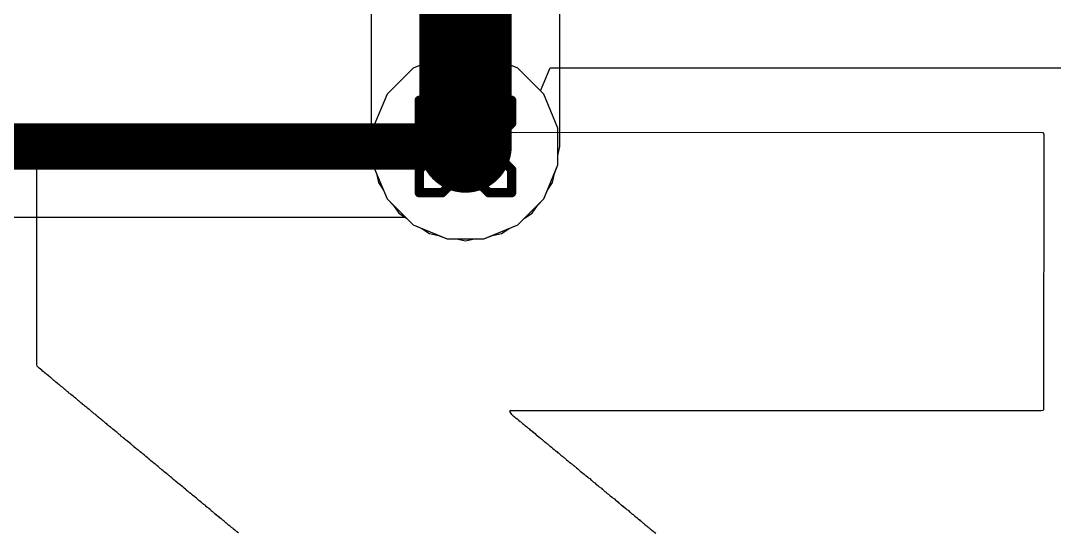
# Model space of a CAD drawing. Header units: inches. Extents: x -0.5 to 14, y -0.2 to 4.7.
# Drawn here: x 0.8238 to 1.0473, y 1.2417 to 1.3524 of the extents above; entities that cross this region are included whole.
import ezdxf

# ---------------------------------------------------------------- set-up
doc = ezdxf.new("R2010")
doc.units = ezdxf.units.IN
doc.header["$MEASUREMENT"] = 0
for name, color, linetype in [('Bottom Layer', 5, 'Continuous'), ('Bottom Overlay', 54, 'Continuous'), ('Drill Drawing', 1, 'Continuous'), ('GND', 16, 'Continuous'), ('POWER', 76, 'Continuous'), ('Top Layer', 1, 'Continuous'), ('Via Holes', 16, 'Continuous')]:
    doc.layers.add(name, color=color, linetype=linetype)

msp = doc.modelspace()

# ---------------------------------------------------------------- hatches: boundary and pattern name
at = {"layer": 'Bottom Layer'}
h = msp.add_hatch(color=5, dxfattribs=at)
edge = h.paths.add_edge_path()
edge.add_arc((0.92, 1.32518), 0.01, 0, 360)
at = {"layer": 'GND'}
h = msp.add_hatch(color=16, dxfattribs=at)
edge = h.paths.add_edge_path()
edge.add_arc((0.92, 1.32518), 0.01, 0, 360)
at = {"layer": 'POWER'}
h = msp.add_hatch(color=76, dxfattribs=at)
edge = h.paths.add_edge_path()
edge.add_arc((0.92, 1.32518), 0.01, 0, 360)
at = {"layer": 'Top Layer'}
h = msp.add_hatch(color=1, dxfattribs=at)
edge = h.paths.add_edge_path()
edge.add_arc((0.92, 1.32518), 0.01, 0, 360)
at = {"layer": 'Via Holes'}
h = msp.add_hatch(color=7, dxfattribs=at)
edge = h.paths.add_edge_path()
edge.add_arc((0.92, 1.32518), 0.005, 0, 360)

# ---------------------------------------------------------------- linework, layer by layer
at = {"layer": 'Bottom Layer'}
for p, q in [((0.93624, 1.33722), (0.93832, 1.34222)), ((0.93832, 1.34222), (1.10701, 1.34222)), ((0.93696, 1.33651), (0.93624, 1.33722)), ((0.94, 1.32915), (0.93696, 1.33651)), ((0.94, 1.3212), (0.94, 1.32915)), ((0.93696, 1.31385), (0.94, 1.3212)), ((0.93133, 1.30822), (0.93696, 1.31385)), ((0.7301, 1.30988), (0.90701, 1.30988)), ((0.90701, 1.30988), (0.90867, 1.30822)), ((0.90867, 1.30822), (0.91602, 1.30518)), ((0.92398, 1.30518), (0.93133, 1.30822)), ((0.91602, 1.30518), (0.92398, 1.30518))]:
    msp.add_line(p, q, dxfattribs=at)
at = {"layer": 'Bottom Layer', "const_width": 0.01}
msp.add_lwpolyline([(0.72377, 1.32518), (0.92, 1.32518)], dxfattribs=at)
at = {"layer": 'Bottom Layer', "const_width": 0.005}
msp.add_lwpolyline([(0.9175, 1.32518, 1), (0.9225, 1.32518, 1)], format="xyb", close=True, dxfattribs=at)
at = {"layer": 'Bottom Overlay'}
for p, q in [((0.82732, 1.32773), (0.82737, 1.32799)), ((0.82734, 1.27849), (0.82732, 1.32773)), ((0.82737, 1.32799), (0.82757, 1.32825)), ((0.82757, 1.32825), (1.04481, 1.32819)), ((1.04481, 1.32819), (1.04499, 1.32802)), ((1.04499, 1.32802), (1.04504, 1.32781)), ((1.04504, 1.32781), (1.04499, 1.26821)), ((0.82729, 1.27797), (0.82734, 1.27849)), ((0.82739, 1.27762), (0.82729, 1.27797)), ((0.82783, 1.27718), (0.82739, 1.27762)), ((0.82808, 1.27703), (0.82783, 1.27718)), ((0.82837, 1.27675), (0.82808, 1.27703)), ((0.82865, 1.27652), (0.82837, 1.27675)), ((0.82875, 1.27647), (0.82865, 1.27652)), ((0.82883, 1.27639), (0.82875, 1.27647)), ((0.82888, 1.27629), (0.82883, 1.27639)), ((0.82921, 1.27606), (0.82888, 1.27629)), ((0.82931, 1.27601), (0.82921, 1.27606)), ((0.82949, 1.27583), (0.82931, 1.27601)), ((0.82977, 1.2756), (0.82949, 1.27583)), ((0.82987, 1.27555), (0.82977, 1.2756)), ((0.83018, 1.27524), (0.82987, 1.27555)), ((0.83028, 1.27519), (0.83018, 1.27524)), ((0.83038, 1.27509), (0.83028, 1.27519)), ((0.83049, 1.27503), (0.83038, 1.27509)), ((0.83072, 1.2748), (0.83049, 1.27503)), ((0.831, 1.27457), (0.83072, 1.2748)), ((0.8311, 1.27452), (0.831, 1.27457)), ((0.83143, 1.27419), (0.8311, 1.27452)), ((0.83174, 1.27399), (0.83143, 1.27419)), ((0.83179, 1.27388), (0.83174, 1.27399)), ((0.83217, 1.2736), (0.83179, 1.27388)), ((0.83228, 1.27355), (0.83217, 1.2736)), ((0.83258, 1.27325), (0.83228, 1.27355)), ((0.83284, 1.27309), (0.83258, 1.27325)), ((0.83307, 1.27286), (0.83284, 1.27309)), ((0.83335, 1.27263), (0.83307, 1.27286)), ((0.83345, 1.27258), (0.83335, 1.27263)), ((0.83368, 1.27235), (0.83345, 1.27258)), ((0.83396, 1.27212), (0.83368, 1.27235)), ((0.83406, 1.27207), (0.83396, 1.27212)), ((0.83419, 1.27194), (0.83406, 1.27207)), ((0.83424, 1.27184), (0.83419, 1.27194)), ((0.83442, 1.27171), (0.83424, 1.27184)), ((0.83453, 1.27166), (0.83442, 1.27171)), ((0.83468, 1.27151), (0.83453, 1.27166)), ((0.83514, 1.27115), (0.83468, 1.27151)), ((0.83524, 1.2711), (0.83514, 1.27115)), ((0.83542, 1.27092), (0.83524, 1.2711)), ((0.8357, 1.27069), (0.83542, 1.27092)), ((0.8358, 1.27064), (0.8357, 1.27069)), ((0.83603, 1.27041), (0.8358, 1.27064)), ((0.83631, 1.27018), (0.83603, 1.27041)), ((0.83642, 1.27013), (0.83631, 1.27018)), ((0.83665, 1.2699), (0.83642, 1.27013)), ((0.83693, 1.26967), (0.83665, 1.2699)), ((0.83703, 1.26962), (0.83693, 1.26967)), ((0.83716, 1.26949), (0.83703, 1.26962)), ((0.83721, 1.26939), (0.83716, 1.26949)), ((0.83739, 1.26926), (0.83721, 1.26939)), ((0.83749, 1.26921), (0.83739, 1.26926)), ((0.83759, 1.26911), (0.83749, 1.26921)), ((0.83769, 1.26905), (0.83759, 1.26911)), ((0.83772, 1.26898), (0.83769, 1.26905)), ((0.8381, 1.2687), (0.83772, 1.26898)), ((0.83821, 1.26865), (0.8381, 1.2687)), ((0.83838, 1.26847), (0.83821, 1.26865)), ((0.83867, 1.26824), (0.83838, 1.26847)), ((0.83877, 1.26819), (0.83867, 1.26824)), ((0.839, 1.26796), (0.83877, 1.26819)), ((0.83928, 1.26773), (0.839, 1.26796)), ((0.83938, 1.26767), (0.83928, 1.26773)), ((0.83974, 1.26732), (0.83938, 1.26767)), ((0.83984, 1.26727), (0.83974, 1.26732)), ((0.84007, 1.26709), (0.83984, 1.26727)), ((0.92957, 1.26801), (0.92952, 1.26785)), ((0.92952, 1.26785), (0.92978, 1.26739)), ((1.04451, 1.26798), (0.92957, 1.26801)), ((0.92978, 1.26739), (0.92996, 1.26721)), ((1.04486, 1.26808), (1.04451, 1.26798)), ((1.04499, 1.26821), (1.04486, 1.26808)), ((0.84012, 1.26698), (0.84007, 1.26709)), ((0.84035, 1.26681), (0.84012, 1.26698)), ((0.84045, 1.26675), (0.84035, 1.26681)), ((0.84056, 1.26665), (0.84045, 1.26675)), ((0.84066, 1.2666), (0.84056, 1.26665)), ((0.84068, 1.26652), (0.84066, 1.2666)), ((0.84107, 1.26624), (0.84068, 1.26652)), ((0.84117, 1.26619), (0.84107, 1.26624)), ((0.84135, 1.26601), (0.84117, 1.26619)), ((0.84163, 1.26578), (0.84135, 1.26601)), ((0.84173, 1.26573), (0.84163, 1.26578)), ((0.84196, 1.2655), (0.84173, 1.26573)), ((0.84224, 1.26527), (0.84196, 1.2655)), ((0.84235, 1.26522), (0.84224, 1.26527)), ((0.8427, 1.26486), (0.84235, 1.26522)), ((0.92996, 1.26721), (0.93006, 1.26716)), ((0.93006, 1.26716), (0.93034, 1.26693)), ((0.93034, 1.26693), (0.93052, 1.26675)), ((0.93052, 1.26675), (0.93062, 1.2667)), ((0.93062, 1.2667), (0.93085, 1.26652)), ((0.93085, 1.26652), (0.9309, 1.26642)), ((0.9309, 1.26642), (0.93098, 1.26635)), ((0.93098, 1.26635), (0.93108, 1.26629)), ((0.93108, 1.26629), (0.93146, 1.26601)), ((0.93146, 1.26601), (0.93152, 1.26591)), ((0.93152, 1.26591), (0.93182, 1.26571)), ((0.93182, 1.26571), (0.932, 1.26558)), ((0.932, 1.26558), (0.93231, 1.26527)), ((0.93231, 1.26527), (0.93256, 1.26512)), ((0.93256, 1.26512), (0.93287, 1.26481)), ((0.84281, 1.26481), (0.8427, 1.26486)), ((0.84304, 1.26458), (0.84281, 1.26481)), ((0.84332, 1.26435), (0.84304, 1.26458)), ((0.84342, 1.2643), (0.84332, 1.26435)), ((0.84352, 1.2642), (0.84342, 1.2643)), ((0.84362, 1.26415), (0.84352, 1.2642)), ((0.84375, 1.26402), (0.84362, 1.26415)), ((0.84403, 1.26379), (0.84375, 1.26402)), ((0.84413, 1.26374), (0.84403, 1.26379)), ((0.84444, 1.26343), (0.84413, 1.26374)), ((0.8447, 1.26328), (0.84444, 1.26343)), ((0.84505, 1.26292), (0.8447, 1.26328)), ((0.84531, 1.26277), (0.84505, 1.26292)), ((0.93287, 1.26481), (0.93297, 1.26476)), ((0.93297, 1.26476), (0.93325, 1.26453)), ((0.93325, 1.26453), (0.93348, 1.2643)), ((0.93348, 1.2643), (0.93359, 1.26425)), ((0.93359, 1.26425), (0.93382, 1.26407)), ((0.93382, 1.26407), (0.93387, 1.26397)), ((0.93387, 1.26397), (0.93394, 1.26389)), ((0.93394, 1.26389), (0.93405, 1.26384)), ((0.93405, 1.26384), (0.93451, 1.26348)), ((0.93451, 1.26348), (0.93466, 1.26333)), ((0.93466, 1.26333), (0.93476, 1.26328)), ((0.93476, 1.26328), (0.93504, 1.26305)), ((0.93504, 1.26305), (0.93522, 1.26287)), ((0.93522, 1.26287), (0.93532, 1.26282)), ((0.93532, 1.26282), (0.93561, 1.26259)), ((0.84539, 1.26269), (0.84531, 1.26277)), ((0.84551, 1.26251), (0.84539, 1.26269)), ((0.84562, 1.26246), (0.84551, 1.26251)), ((0.84572, 1.26236), (0.84562, 1.26246)), ((0.84582, 1.26231), (0.84572, 1.26236)), ((0.846, 1.26213), (0.84582, 1.26231)), ((0.84628, 1.2619), (0.846, 1.26213)), ((0.84638, 1.26185), (0.84628, 1.2619)), ((0.84649, 1.26174), (0.84638, 1.26185)), ((0.84659, 1.26169), (0.84649, 1.26174)), ((0.84672, 1.26157), (0.84659, 1.26169)), ((0.847, 1.26134), (0.84672, 1.26157)), ((0.8471, 1.26128), (0.847, 1.26134)), ((0.84733, 1.26105), (0.8471, 1.26128)), ((0.84761, 1.26082), (0.84733, 1.26105)), ((0.84771, 1.26077), (0.84761, 1.26082)), ((0.84805, 1.26044), (0.84771, 1.26077)), ((0.93561, 1.26259), (0.93583, 1.26236)), ((0.93583, 1.26236), (0.93594, 1.26231)), ((0.93594, 1.26231), (0.93622, 1.26208)), ((0.93622, 1.26208), (0.93645, 1.26185)), ((0.93645, 1.26185), (0.93655, 1.2618)), ((0.93655, 1.2618), (0.93683, 1.26157)), ((0.93683, 1.26157), (0.93686, 1.26149)), ((0.93686, 1.26149), (0.93696, 1.26144)), ((0.93696, 1.26144), (0.93706, 1.26134)), ((0.93706, 1.26134), (0.93716, 1.26128)), ((0.93716, 1.26128), (0.93745, 1.26105)), ((0.93745, 1.26105), (0.93762, 1.26088)), ((0.93762, 1.26088), (0.93773, 1.26082)), ((0.93773, 1.26082), (0.93806, 1.26059)), ((0.93806, 1.26059), (0.93811, 1.26049)), ((0.84835, 1.26024), (0.84805, 1.26044)), ((0.8484, 1.26013), (0.84835, 1.26024)), ((0.84868, 1.2599), (0.8484, 1.26013)), ((0.84879, 1.25985), (0.84868, 1.2599)), ((0.84896, 1.25967), (0.84879, 1.25985)), ((0.84925, 1.25944), (0.84896, 1.25967)), ((0.84935, 1.25939), (0.84925, 1.25944)), ((0.84945, 1.25929), (0.84935, 1.25939)), ((0.84955, 1.25924), (0.84945, 1.25929)), ((0.84968, 1.25911), (0.84955, 1.25924)), ((0.84996, 1.25888), (0.84968, 1.25911)), ((0.85006, 1.25883), (0.84996, 1.25888)), ((0.85029, 1.2586), (0.85006, 1.25883)), ((0.85058, 1.25837), (0.85029, 1.2586)), ((0.85068, 1.25832), (0.85058, 1.25837)), ((0.85091, 1.25809), (0.85068, 1.25832)), ((0.93811, 1.26049), (0.93819, 1.26042)), ((0.93819, 1.26042), (0.93829, 1.26036)), ((0.93829, 1.26036), (0.93857, 1.26013)), ((0.93857, 1.26013), (0.9388, 1.2599)), ((0.9388, 1.2599), (0.9389, 1.25985)), ((0.9389, 1.25985), (0.93918, 1.25962)), ((0.93918, 1.25962), (0.93941, 1.25939)), ((0.93941, 1.25939), (0.93952, 1.25934)), ((0.93952, 1.25934), (0.9398, 1.25911)), ((0.9398, 1.25911), (0.93998, 1.25893)), ((0.93998, 1.25893), (0.94008, 1.25888)), ((0.94008, 1.25888), (0.94036, 1.25865)), ((0.94036, 1.25865), (0.94054, 1.25847)), ((0.94054, 1.25847), (0.94064, 1.25842)), ((0.94064, 1.25842), (0.94107, 1.25809)), ((0.85119, 1.25786), (0.85091, 1.25809)), ((0.85129, 1.25781), (0.85119, 1.25786)), ((0.85137, 1.25768), (0.85129, 1.25781)), ((0.85165, 1.25745), (0.85137, 1.25768)), ((0.85175, 1.2574), (0.85165, 1.25745)), ((0.8519, 1.25725), (0.85175, 1.2574)), ((0.85236, 1.25689), (0.8519, 1.25725)), ((0.85247, 1.25684), (0.85236, 1.25689)), ((0.85265, 1.25666), (0.85247, 1.25684)), ((0.85293, 1.25643), (0.85265, 1.25666)), ((0.85303, 1.25638), (0.85293, 1.25643)), ((0.85326, 1.25615), (0.85303, 1.25638)), ((0.85354, 1.25592), (0.85326, 1.25615)), ((0.94107, 1.25809), (0.9411, 1.25801)), ((0.9411, 1.25801), (0.9412, 1.25796)), ((0.9412, 1.25796), (0.9413, 1.25786)), ((0.9413, 1.25786), (0.94141, 1.25781)), ((0.94141, 1.25781), (0.94176, 1.25745)), ((0.94176, 1.25745), (0.94187, 1.2574)), ((0.94187, 1.2574), (0.94215, 1.25717)), ((0.94215, 1.25717), (0.94238, 1.25694)), ((0.94238, 1.25694), (0.94248, 1.25689)), ((0.94248, 1.25689), (0.94276, 1.25666)), ((0.94276, 1.25666), (0.94294, 1.25648)), ((0.94294, 1.25648), (0.94304, 1.25643)), ((0.94304, 1.25643), (0.94332, 1.2562)), ((0.94332, 1.2562), (0.94343, 1.25615)), ((0.94343, 1.25615), (0.94345, 1.25607)), ((0.85364, 1.25587), (0.85354, 1.25592)), ((0.85377, 1.25574), (0.85364, 1.25587)), ((0.85382, 1.25564), (0.85377, 1.25574)), ((0.854, 1.25551), (0.85382, 1.25564)), ((0.8541, 1.25546), (0.854, 1.25551)), ((0.85433, 1.25523), (0.8541, 1.25546)), ((0.85461, 1.255), (0.85433, 1.25523)), ((0.85472, 1.25495), (0.85461, 1.255)), ((0.85487, 1.25479), (0.85472, 1.25495)), ((0.85533, 1.25444), (0.85487, 1.25479)), ((0.85543, 1.25438), (0.85533, 1.25444)), ((0.85561, 1.25421), (0.85543, 1.25438)), ((0.85589, 1.25398), (0.85561, 1.25421)), ((0.85599, 1.25392), (0.85589, 1.25398)), ((0.85622, 1.25369), (0.85599, 1.25392)), ((0.94345, 1.25607), (0.94355, 1.25602)), ((0.94355, 1.25602), (0.94366, 1.25592)), ((0.94366, 1.25592), (0.94376, 1.25587)), ((0.94376, 1.25587), (0.94404, 1.25564)), ((0.94404, 1.25564), (0.94427, 1.25541)), ((0.94427, 1.25541), (0.94437, 1.25536)), ((0.94437, 1.25536), (0.94473, 1.255)), ((0.94473, 1.255), (0.94483, 1.25495)), ((0.94483, 1.25495), (0.94511, 1.25472)), ((0.94511, 1.25472), (0.94529, 1.25454)), ((0.94529, 1.25454), (0.94539, 1.25449)), ((0.94539, 1.25449), (0.94567, 1.25426)), ((0.94567, 1.25426), (0.9459, 1.25403)), ((0.9459, 1.25403), (0.94601, 1.25398)), ((0.94601, 1.25398), (0.94647, 1.25362)), ((0.8565, 1.25346), (0.85622, 1.25369)), ((0.85661, 1.25341), (0.8565, 1.25346)), ((0.85668, 1.25334), (0.85661, 1.25341)), ((0.85673, 1.25323), (0.85668, 1.25334)), ((0.85696, 1.25306), (0.85673, 1.25323)), ((0.85707, 1.253), (0.85696, 1.25306)), ((0.8573, 1.25277), (0.85707, 1.253)), ((0.85758, 1.25254), (0.8573, 1.25277)), ((0.85768, 1.25249), (0.85758, 1.25254)), ((0.85783, 1.25234), (0.85768, 1.25249)), ((0.85829, 1.25198), (0.85783, 1.25234)), ((0.8584, 1.25193), (0.85829, 1.25198)), ((0.85857, 1.25175), (0.8584, 1.25193)), ((0.85886, 1.25152), (0.85857, 1.25175)), ((0.94647, 1.25362), (0.94662, 1.25346)), ((0.94662, 1.25346), (0.94688, 1.25331)), ((0.94688, 1.25331), (0.94718, 1.253)), ((0.94718, 1.253), (0.94728, 1.25295)), ((0.94728, 1.25295), (0.94769, 1.25254)), ((0.94769, 1.25254), (0.94795, 1.25239)), ((0.94795, 1.25239), (0.94826, 1.25208)), ((0.94826, 1.25208), (0.94836, 1.25203)), ((0.94836, 1.25203), (0.94864, 1.2518)), ((0.94864, 1.2518), (0.94882, 1.25162)), ((0.94882, 1.25162), (0.94892, 1.25157)), ((0.85896, 1.25147), (0.85886, 1.25152)), ((0.85919, 1.25124), (0.85896, 1.25147)), ((0.85947, 1.25101), (0.85919, 1.25124)), ((0.85957, 1.25096), (0.85947, 1.25101)), ((0.85965, 1.25088), (0.85957, 1.25096)), ((0.8597, 1.25078), (0.85965, 1.25088)), ((0.85993, 1.2506), (0.8597, 1.25078)), ((0.86003, 1.25055), (0.85993, 1.2506)), ((0.86036, 1.25022), (0.86003, 1.25055)), ((0.86067, 1.25001), (0.86036, 1.25022)), ((0.86098, 1.24976), (0.86067, 1.25001)), ((0.86126, 1.24953), (0.86098, 1.24976)), ((0.86136, 1.24948), (0.86126, 1.24953)), ((0.86154, 1.2493), (0.86136, 1.24948)), ((0.94892, 1.25157), (0.94938, 1.25122)), ((0.94938, 1.25122), (0.94953, 1.25106)), ((0.94953, 1.25106), (0.94964, 1.25101)), ((0.94964, 1.25101), (0.94992, 1.25078)), ((0.94992, 1.25078), (0.95015, 1.25055)), ((0.95015, 1.25055), (0.95025, 1.2505)), ((0.95025, 1.2505), (0.95035, 1.2504)), ((0.95035, 1.2504), (0.95043, 1.25037)), ((0.95043, 1.25037), (0.95048, 1.25027)), ((0.95048, 1.25027), (0.95066, 1.25009)), ((0.95066, 1.25009), (0.95091, 1.24994)), ((0.95091, 1.24994), (0.95122, 1.24963)), ((0.95122, 1.24963), (0.95132, 1.24958)), ((0.95132, 1.24958), (0.95178, 1.24922)), ((0.86182, 1.24907), (0.86154, 1.2493)), ((0.86192, 1.24902), (0.86182, 1.24907)), ((0.86228, 1.24866), (0.86192, 1.24902)), ((0.86238, 1.24861), (0.86228, 1.24866)), ((0.86261, 1.24838), (0.86238, 1.24861)), ((0.86289, 1.24815), (0.86261, 1.24838)), ((0.863, 1.2481), (0.86289, 1.24815)), ((0.8632, 1.24789), (0.863, 1.2481)), ((0.86366, 1.24754), (0.8632, 1.24789)), ((0.86384, 1.24741), (0.86366, 1.24754)), ((0.86389, 1.24731), (0.86384, 1.24741)), ((0.86422, 1.24707), (0.86389, 1.24731)), ((0.95178, 1.24922), (0.95194, 1.24907)), ((0.95194, 1.24907), (0.95219, 1.24892)), ((0.95219, 1.24892), (0.9525, 1.24861)), ((0.9525, 1.24861), (0.9526, 1.24856)), ((0.9526, 1.24856), (0.95288, 1.24833)), ((0.95288, 1.24833), (0.95311, 1.2481)), ((0.95311, 1.2481), (0.95321, 1.24805)), ((0.95321, 1.24805), (0.95339, 1.24792)), ((0.95339, 1.24792), (0.95344, 1.24782)), ((0.95344, 1.24782), (0.95357, 1.24769)), ((0.95357, 1.24769), (0.95367, 1.24764)), ((0.95367, 1.24764), (0.95396, 1.24741)), ((0.95396, 1.24741), (0.95413, 1.24723)), ((0.95413, 1.24723), (0.95424, 1.24718)), ((0.95424, 1.24718), (0.9547, 1.24682)), ((0.86433, 1.24702), (0.86422, 1.24707)), ((0.8645, 1.24684), (0.86433, 1.24702)), ((0.86479, 1.24661), (0.8645, 1.24684)), ((0.86489, 1.24656), (0.86479, 1.24661)), ((0.86507, 1.24638), (0.86489, 1.24656)), ((0.86512, 1.24628), (0.86507, 1.24638)), ((0.86525, 1.24621), (0.86512, 1.24628)), ((0.86535, 1.24615), (0.86525, 1.24621)), ((0.86563, 1.24587), (0.86535, 1.24615)), ((0.86591, 1.24564), (0.86563, 1.24587)), ((0.86601, 1.24559), (0.86591, 1.24564)), ((0.86617, 1.24544), (0.86601, 1.24559)), ((0.86663, 1.24508), (0.86617, 1.24544)), ((0.86673, 1.24503), (0.86663, 1.24508)), ((0.86691, 1.24485), (0.86673, 1.24503)), ((0.9547, 1.24682), (0.9549, 1.24661)), ((0.9549, 1.24661), (0.95516, 1.24646)), ((0.95516, 1.24646), (0.95546, 1.24615)), ((0.95546, 1.24615), (0.95557, 1.2461)), ((0.95557, 1.2461), (0.95585, 1.24587)), ((0.95585, 1.24587), (0.95608, 1.24564)), ((0.95608, 1.24564), (0.95618, 1.24559)), ((0.95618, 1.24559), (0.95654, 1.24523)), ((0.95654, 1.24523), (0.95664, 1.24518)), ((0.95664, 1.24518), (0.9571, 1.24483)), ((0.86719, 1.24462), (0.86691, 1.24485)), ((0.86729, 1.24457), (0.86719, 1.24462)), ((0.8676, 1.24426), (0.86729, 1.24457)), ((0.86785, 1.24411), (0.8676, 1.24426)), ((0.86798, 1.24398), (0.86785, 1.24411)), ((0.86803, 1.24388), (0.86798, 1.24398)), ((0.86826, 1.2437), (0.86803, 1.24388)), ((0.86836, 1.24365), (0.86826, 1.2437)), ((0.86859, 1.24342), (0.86836, 1.24365)), ((0.86887, 1.24319), (0.86859, 1.24342)), ((0.86898, 1.24314), (0.86887, 1.24319)), ((0.86916, 1.24296), (0.86898, 1.24314)), ((0.86944, 1.24273), (0.86916, 1.24296)), ((0.86954, 1.24268), (0.86944, 1.24273)), ((0.86964, 1.24258), (0.86954, 1.24268)), ((0.9571, 1.24483), (0.95725, 1.24467)), ((0.95725, 1.24467), (0.95735, 1.24462)), ((0.95735, 1.24462), (0.95764, 1.24439)), ((0.95764, 1.24439), (0.95781, 1.24421)), ((0.95781, 1.24421), (0.95792, 1.24416)), ((0.95792, 1.24416), (0.9582, 1.24393)), ((0.9582, 1.24393), (0.95843, 1.2437)), ((0.95843, 1.2437), (0.95853, 1.24365)), ((0.95853, 1.24365), (0.95881, 1.24342)), ((0.95881, 1.24342), (0.95904, 1.24319)), ((0.95904, 1.24319), (0.95914, 1.24314)), ((0.95914, 1.24314), (0.95925, 1.24304)), ((0.95925, 1.24304), (0.95935, 1.24299)), ((0.95935, 1.24299), (0.95945, 1.24283)), ((0.95945, 1.24283), (0.95955, 1.24278)), ((0.95955, 1.24278), (0.95965, 1.24268)), ((0.95965, 1.24268), (0.95976, 1.24263)), ((0.86974, 1.24253), (0.86964, 1.24258)), ((0.86987, 1.2424), (0.86974, 1.24253)), ((0.87015, 1.24217), (0.86987, 1.2424)), ((0.87025, 1.24212), (0.87015, 1.24217)), ((0.87059, 1.24178), (0.87025, 1.24212)), ((0.87089, 1.24158), (0.87059, 1.24178)), ((0.95976, 1.24263), (0.96004, 1.2424)), ((0.96004, 1.2424), (0.96022, 1.24222)), ((0.96022, 1.24222), (0.96032, 1.24217)), ((0.96032, 1.24217), (0.9606, 1.24194)), ((0.9606, 1.24194), (0.96078, 1.24176)), ((0.96078, 1.24176), (0.96088, 1.24171)), ((0.96088, 1.24171), (0.96116, 1.24148))]:
    msp.add_line(p, q, dxfattribs=at)
at = {"layer": 'Drill Drawing', "const_width": 0.002}
for points in [[(0.91, 1.33018), (0.91, 1.33518)], [(0.91, 1.33518), (0.915, 1.33518)], [(0.915, 1.33518), (0.92, 1.33018)], [(0.92, 1.33018), (0.925, 1.33518)], [(0.925, 1.33518), (0.93, 1.33518)], [(0.93, 1.33018), (0.93, 1.33518)], [(0.91, 1.33018), (0.915, 1.32518)], [(0.925, 1.32518), (0.93, 1.33018)], [(0.91, 1.32018), (0.915, 1.32518)], [(0.925, 1.32518), (0.93, 1.32018)], [(0.91, 1.31518), (0.91, 1.32018)], [(0.915, 1.31518), (0.92, 1.32018)], [(0.92, 1.32018), (0.925, 1.31518)], [(0.93, 1.31518), (0.93, 1.32018)], [(0.91, 1.31518), (0.915, 1.31518)], [(0.925, 1.31518), (0.93, 1.31518)]]:
    msp.add_lwpolyline(points, dxfattribs=at)
at = {"layer": 'Drill Drawing', "const_width": 0.001}
for points in [[(0.9095, 1.33518, 1), (0.9105, 1.33518, 1)], [(0.9095, 1.33518, 1), (0.9105, 1.33518, 1)], [(0.9145, 1.33518, 1), (0.9155, 1.33518, 1)], [(0.9145, 1.33518, 1), (0.9155, 1.33518, 1)], [(0.9245, 1.33518, 1), (0.9255, 1.33518, 1)], [(0.9245, 1.33518, 1), (0.9255, 1.33518, 1)], [(0.9295, 1.33518, 1), (0.9305, 1.33518, 1)], [(0.9295, 1.33518, 1), (0.9305, 1.33518, 1)], [(0.9095, 1.33018, 1), (0.9105, 1.33018, 1)], [(0.9095, 1.33018, 1), (0.9105, 1.33018, 1)], [(0.9195, 1.33018, 1), (0.9205, 1.33018, 1)], [(0.9195, 1.33018, 1), (0.9205, 1.33018, 1)], [(0.9295, 1.33018, 1), (0.9305, 1.33018, 1)], [(0.9295, 1.33018, 1), (0.9305, 1.33018, 1)], [(0.9145, 1.32518, 1), (0.9155, 1.32518, 1)], [(0.9145, 1.32518, 1), (0.9155, 1.32518, 1)], [(0.9245, 1.32518, 1), (0.9255, 1.32518, 1)], [(0.9245, 1.32518, 1), (0.9255, 1.32518, 1)], [(0.9095, 1.32018, 1), (0.9105, 1.32018, 1)], [(0.9095, 1.32018, 1), (0.9105, 1.32018, 1)], [(0.9195, 1.32018, 1), (0.9205, 1.32018, 1)], [(0.9195, 1.32018, 1), (0.9205, 1.32018, 1)], [(0.9295, 1.32018, 1), (0.9305, 1.32018, 1)], [(0.9295, 1.32018, 1), (0.9305, 1.32018, 1)], [(0.9095, 1.31518, 1), (0.9105, 1.31518, 1)], [(0.9095, 1.31518, 1), (0.9105, 1.31518, 1)], [(0.9145, 1.31518, 1), (0.9155, 1.31518, 1)], [(0.9145, 1.31518, 1), (0.9155, 1.31518, 1)], [(0.9245, 1.31518, 1), (0.9255, 1.31518, 1)], [(0.9245, 1.31518, 1), (0.9255, 1.31518, 1)], [(0.9295, 1.31518, 1), (0.9305, 1.31518, 1)], [(0.9295, 1.31518, 1), (0.9305, 1.31518, 1)]]:
    msp.add_lwpolyline(points, format="xyb", close=True, dxfattribs=at)
at = {"layer": 'GND'}
for p, q in [((0.91602, 1.34518), (0.90867, 1.34213)), ((0.92398, 1.34518), (0.91602, 1.34518)), ((0.93133, 1.34213), (0.92398, 1.34518)), ((0.90867, 1.34213), (0.90304, 1.33651)), ((0.93696, 1.33651), (0.93133, 1.34213)), ((0.90304, 1.33651), (0.9, 1.32915)), ((0.94, 1.32915), (0.93696, 1.33651)), ((0.9, 1.32915), (0.9, 1.3212)), ((0.94, 1.3212), (0.94, 1.32915)), ((0.9, 1.3212), (0.90304, 1.31385)), ((0.93696, 1.31385), (0.94, 1.3212)), ((0.90304, 1.31385), (0.90867, 1.30822)), ((0.93133, 1.30822), (0.93696, 1.31385)), ((0.90867, 1.30822), (0.91602, 1.30518)), ((0.92398, 1.30518), (0.93133, 1.30822)), ((0.91602, 1.30518), (0.92398, 1.30518))]:
    msp.add_line(p, q, dxfattribs=at)
at = {"layer": 'POWER'}
for p, q in [((0.91602, 1.34518), (0.90867, 1.34213)), ((0.92398, 1.34518), (0.91602, 1.34518)), ((0.93133, 1.34213), (0.92398, 1.34518)), ((0.90867, 1.34213), (0.90304, 1.33651)), ((0.93696, 1.33651), (0.93133, 1.34213)), ((0.90304, 1.33651), (0.9, 1.32915)), ((0.94, 1.32915), (0.93696, 1.33651)), ((0.9, 1.32915), (0.9, 1.3212)), ((0.94, 1.3212), (0.94, 1.32915)), ((0.9, 1.3212), (0.90304, 1.31385)), ((0.93696, 1.31385), (0.94, 1.3212)), ((0.90304, 1.31385), (0.90867, 1.30822)), ((0.93133, 1.30822), (0.93696, 1.31385)), ((0.90867, 1.30822), (0.91602, 1.30518)), ((0.92398, 1.30518), (0.93133, 1.30822)), ((0.91602, 1.30518), (0.92398, 1.30518))]:
    msp.add_line(p, q, dxfattribs=at)
at = {"layer": 'Top Layer'}
for p, q in [((0.89961, 1.41075), (0.89961, 1.32518)), ((0.94039, 1.32518), (0.94039, 1.41075)), ((0.89961, 1.32518), (0.9, 1.32321)), ((0.9, 1.32321), (0.9, 1.3212)), ((0.94, 1.32321), (0.94039, 1.32518)), ((0.94, 1.3212), (0.94, 1.32321)), ((0.9, 1.3212), (0.90077, 1.31934)), ((0.93923, 1.31934), (0.94, 1.3212)), ((0.90077, 1.31934), (0.90116, 1.31737)), ((0.93884, 1.31737), (0.93923, 1.31934)), ((0.90116, 1.31737), (0.90228, 1.3157)), ((0.93772, 1.3157), (0.93884, 1.31737)), ((0.90228, 1.3157), (0.90304, 1.31385)), ((0.93696, 1.31385), (0.93772, 1.3157)), ((0.90304, 1.31385), (0.90446, 1.31243)), ((0.90446, 1.31243), (0.90558, 1.31076)), ((0.93442, 1.31076), (0.93554, 1.31243)), ((0.93554, 1.31243), (0.93696, 1.31385)), ((0.90558, 1.31076), (0.90725, 1.30964)), ((0.93275, 1.30964), (0.93442, 1.31076)), ((0.90725, 1.30964), (0.90867, 1.30822)), ((0.90867, 1.30822), (0.91053, 1.30745)), ((0.92947, 1.30745), (0.93133, 1.30822)), ((0.93133, 1.30822), (0.93275, 1.30964)), ((0.91053, 1.30745), (0.9122, 1.30634)), ((0.9122, 1.30634), (0.91417, 1.30595)), ((0.91417, 1.30595), (0.91602, 1.30518)), ((0.92398, 1.30518), (0.92583, 1.30595)), ((0.92583, 1.30595), (0.9278, 1.30634)), ((0.9278, 1.30634), (0.92947, 1.30745)), ((0.91602, 1.30518), (0.91803, 1.30518)), ((0.91803, 1.30518), (0.92, 1.30478)), ((0.92, 1.30478), (0.92197, 1.30518)), ((0.92197, 1.30518), (0.92398, 1.30518))]:
    msp.add_line(p, q, dxfattribs=at)
at = {"layer": 'Top Layer', "const_width": 0.02}
msp.add_lwpolyline([(0.92, 1.32518), (0.92, 1.45028)], dxfattribs=at)
at = {"layer": 'Top Layer', "const_width": 0.01}
msp.add_lwpolyline([(0.915, 1.32518, 1), (0.925, 1.32518, 1)], format="xyb", close=True, dxfattribs=at)

doc.saveas('drawing.dxf')
